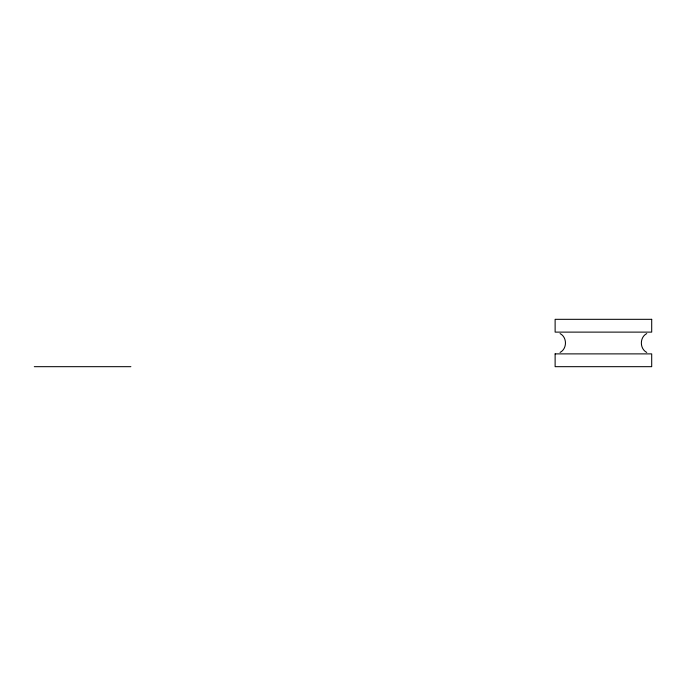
<?xml version="1.0" encoding="UTF-8"?>
<svg xmlns="http://www.w3.org/2000/svg" width="686" height="686" viewBox="0 0 686 686"><rect width="100%" height="100%" fill="white"/><g stroke="black" fill="none" stroke-linecap="round" stroke-linejoin="round"><path stroke-width="1.03" d="M560.068 352.441C567.253 348.737 567.253 337.263 560.068 333.559M646.752 333.559C639.566 337.263 639.566 348.737 646.752 352.441M34.3 366.676L130.88 366.676M555.128 353.882L555.12 366.676L651.7 366.676L651.7 353.882L555.12 353.882M651.7 319.324L555.12 319.324L555.128 332.118L651.7 332.118L651.7 319.324"/></g></svg>
